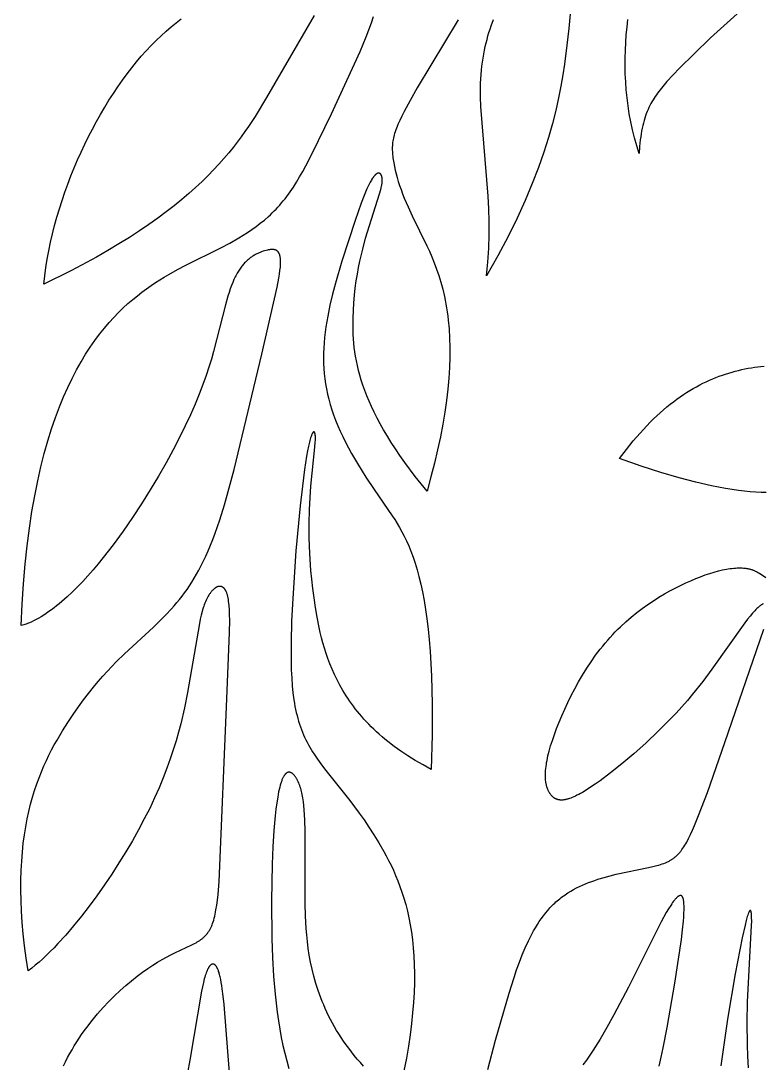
# Model space of a CAD drawing. Extents: x 187 to 350, y 154 to 228.
# Drawn here: x 270.73 to 292.26, y 182.49 to 212.73 of the extents above; entities that cross this region are included whole.
import ezdxf

# ---------------------------------------------------------------- set-up
doc = ezdxf.new("R2010")
doc.units = 0
doc.layers.get('0').update_dxf_attribs({"linetype": 'CONTINUOUS'})

msp = doc.modelspace()

# ---------------------------------------------------------------- linework, layer by layer
at = {"color": 7, "linetype": 'CONTINUOUS'}
for points in [[(291.888, 213.29), (290.735, 212.238), (290.253, 211.781), (289.833, 211.361), (289.644, 211.162), (289.469, 210.969), (289.387, 210.875), (289.308, 210.781), (289.233, 210.686), (289.197, 210.638), (289.162, 210.59), (289.128, 210.54), (289.095, 210.49), (289.063, 210.439), (289.031, 210.386), (289.002, 210.332), (288.973, 210.277), (288.945, 210.22), (288.918, 210.162), (288.893, 210.101), (288.869, 210.039), (288.845, 209.974), (288.824, 209.908), (288.803, 209.839), (288.784, 209.767), (288.765, 209.693), (288.749, 209.615), (288.733, 209.535), (288.719, 209.452), (288.706, 209.366), (288.695, 209.276), (288.685, 209.183), (288.676, 209.086), (288.663, 208.881), (288.591, 209.109), (288.526, 209.339), (288.468, 209.57), (288.418, 209.802), (288.375, 210.034), (288.339, 210.267), (288.31, 210.499), (288.287, 210.732), (288.271, 210.963), (288.26, 211.194), (288.255, 211.424), (288.256, 211.653), (288.262, 211.88), (288.273, 212.106), (288.289, 212.329), (288.31, 212.55), (288.335, 212.769)], [(271.967, 182.41), (272.024, 182.529), (272.084, 182.647), (272.146, 182.763), (272.211, 182.877), (272.277, 182.99), (272.346, 183.1), (272.416, 183.209), (272.488, 183.316), (272.562, 183.421), (272.637, 183.524), (272.792, 183.724), (272.95, 183.915), (273.112, 184.098), (273.277, 184.273), (273.442, 184.438), (273.608, 184.595), (273.773, 184.742), (273.936, 184.879), (274.097, 185.006), (274.253, 185.123), (274.405, 185.23), (274.55, 185.327), (274.69, 185.413), (274.824, 185.491), (274.952, 185.562), (275.074, 185.625), (275.19, 185.683), (275.686, 185.917), (275.768, 185.96), (275.807, 185.981), (275.845, 186.003), (275.882, 186.026), (275.917, 186.049), (275.95, 186.073), (275.966, 186.085), (275.983, 186.097), (275.998, 186.11), (276.013, 186.123), (276.028, 186.136), (276.043, 186.149), (276.057, 186.163), (276.071, 186.177), (276.085, 186.191), (276.098, 186.206), (276.111, 186.221), (276.124, 186.236), (276.136, 186.252), (276.149, 186.268), (276.16, 186.285), (276.172, 186.302), (276.183, 186.319), (276.194, 186.337), (276.205, 186.355), (276.215, 186.374), (276.225, 186.393), (276.235, 186.413), (276.245, 186.433), (276.254, 186.454), (276.263, 186.475), (276.272, 186.497), (276.289, 186.542), (276.305, 186.59), (276.321, 186.64), (276.335, 186.693), (276.349, 186.748), (276.362, 186.806), (276.374, 186.867), (276.386, 186.931), (276.408, 187.068), (276.427, 187.219), (276.445, 187.383), (276.476, 187.758), (276.703, 193.061), (276.781, 194.986), (276.784, 195.34), (276.782, 195.497), (276.776, 195.64), (276.767, 195.77), (276.761, 195.83), (276.754, 195.886), (276.747, 195.939), (276.738, 195.988), (276.733, 196.012), (276.728, 196.034), (276.723, 196.056), (276.717, 196.076), (276.711, 196.096), (276.705, 196.115), (276.698, 196.133), (276.692, 196.15), (276.685, 196.166), (276.677, 196.182), (276.674, 196.189), (276.67, 196.196), (276.666, 196.203), (276.662, 196.21), (276.658, 196.217), (276.654, 196.223), (276.65, 196.229), (276.646, 196.235), (276.642, 196.241), (276.638, 196.247), (276.634, 196.252), (276.629, 196.257), (276.625, 196.262), (276.62, 196.267), (276.616, 196.271), (276.611, 196.276), (276.607, 196.28), (276.602, 196.284), (276.598, 196.288), (276.593, 196.291), (276.588, 196.295), (276.584, 196.298), (276.579, 196.301), (276.574, 196.303), (276.569, 196.306), (276.564, 196.309), (276.559, 196.311), (276.554, 196.313), (276.549, 196.315), (276.544, 196.316), (276.539, 196.318), (276.534, 196.319), (276.529, 196.32), (276.524, 196.321), (276.518, 196.322), (276.513, 196.323), (276.508, 196.323), (276.503, 196.323), (276.497, 196.324), (276.492, 196.323), (276.487, 196.323), (276.481, 196.323), (276.476, 196.322), (276.47, 196.321), (276.465, 196.32), (276.459, 196.319), (276.454, 196.318), (276.448, 196.316), (276.443, 196.315), (276.437, 196.313), (276.432, 196.311), (276.426, 196.309), (276.421, 196.307), (276.415, 196.304), (276.409, 196.302), (276.404, 196.299), (276.398, 196.296), (276.393, 196.293), (276.387, 196.29), (276.381, 196.286), (276.376, 196.283), (276.37, 196.279), (276.364, 196.275), (276.359, 196.271), (276.347, 196.263), (276.336, 196.254), (276.325, 196.244), (276.313, 196.234), (276.302, 196.223), (276.291, 196.212), (276.28, 196.2), (276.268, 196.188), (276.257, 196.175), (276.246, 196.161), (276.235, 196.147), (276.224, 196.132), (276.213, 196.117), (276.203, 196.102), (276.192, 196.086), (276.181, 196.069), (276.161, 196.035), (276.14, 195.998), (276.12, 195.96), (276.101, 195.92), (276.083, 195.878), (276.065, 195.835), (276.048, 195.79), (276.031, 195.743), (276.015, 195.695), (276, 195.645), (275.985, 195.593), (275.957, 195.485), (275.93, 195.37), (275.905, 195.249), (275.564, 193.238), (275.475, 192.8), (275.364, 192.334), (275.299, 192.09), (275.227, 191.839), (275.147, 191.58), (275.059, 191.314), (274.961, 191.042), (274.853, 190.762), (274.734, 190.475), (274.604, 190.181), (274.463, 189.88), (274.308, 189.572), (274.141, 189.258), (273.961, 188.939), (273.771, 188.617), (273.572, 188.295), (273.365, 187.974), (273.151, 187.657), (272.931, 187.346), (272.708, 187.043), (272.482, 186.75), (272.255, 186.47), (272.028, 186.204), (271.802, 185.954), (271.69, 185.836), (271.579, 185.723), (271.469, 185.616), (271.36, 185.513), (271.253, 185.417), (271.146, 185.326), (271.042, 185.242), (270.94, 185.165), (270.883, 185.533), (270.836, 185.89), (270.798, 186.235), (270.768, 186.569), (270.746, 186.892), (270.732, 187.205), (270.726, 187.506), (270.727, 187.798), (270.735, 188.079), (270.75, 188.351), (270.771, 188.613), (270.798, 188.866), (270.83, 189.11), (270.868, 189.345), (270.911, 189.572), (270.958, 189.79), (271.01, 190.001), (271.066, 190.203), (271.125, 190.399), (271.188, 190.587), (271.254, 190.768), (271.323, 190.943), (271.394, 191.111), (271.467, 191.273), (271.542, 191.428), (271.619, 191.579), (271.697, 191.724), (271.775, 191.863), (271.933, 192.128), (272.09, 192.376), (272.245, 192.607), (272.396, 192.824), (272.544, 193.027), (272.689, 193.217), (272.831, 193.395), (272.969, 193.561), (273.105, 193.717), (273.237, 193.862), (273.366, 193.999), (273.492, 194.128), (273.734, 194.364), (274.576, 195.142), (274.758, 195.318), (274.93, 195.493), (275.094, 195.669), (275.173, 195.758), (275.25, 195.85), (275.326, 195.942), (275.401, 196.037), (275.474, 196.134), (275.546, 196.235), (275.616, 196.338), (275.686, 196.445), (275.755, 196.557), (275.824, 196.674), (275.891, 196.796), (275.959, 196.924), (276.026, 197.06), (276.092, 197.203), (276.159, 197.354), (276.226, 197.514), (276.292, 197.684), (276.359, 197.863), (276.495, 198.254), (276.632, 198.693), (276.773, 199.182), (276.916, 199.711), (277.72, 203.058), (278.162, 205.005), (278.211, 205.269), (278.229, 205.385), (278.243, 205.492), (278.253, 205.588), (278.257, 205.633), (278.259, 205.675), (278.26, 205.715), (278.26, 205.752), (278.259, 205.787), (278.258, 205.803), (278.257, 205.82), (278.255, 205.835), (278.254, 205.85), (278.252, 205.865), (278.249, 205.878), (278.247, 205.892), (278.244, 205.905), (278.241, 205.917), (278.238, 205.929), (278.235, 205.94), (278.231, 205.951), (278.227, 205.962), (278.223, 205.972), (278.221, 205.977), (278.219, 205.981), (278.217, 205.986), (278.214, 205.991), (278.212, 205.995), (278.21, 205.999), (278.207, 206.003), (278.205, 206.008), (278.202, 206.011), (278.2, 206.015), (278.197, 206.019), (278.194, 206.023), (278.192, 206.026), (278.189, 206.03), (278.186, 206.033), (278.183, 206.036), (278.18, 206.04), (278.177, 206.043), (278.174, 206.046), (278.171, 206.049), (278.168, 206.051), (278.165, 206.054), (278.162, 206.057), (278.159, 206.059), (278.155, 206.062), (278.152, 206.064), (278.149, 206.066), (278.145, 206.068), (278.142, 206.07), (278.138, 206.072), (278.135, 206.074), (278.131, 206.076), (278.128, 206.078), (278.124, 206.08), (278.12, 206.081), (278.117, 206.083), (278.113, 206.084), (278.109, 206.086), (278.105, 206.087), (278.101, 206.088), (278.098, 206.089), (278.094, 206.09), (278.09, 206.091), (278.086, 206.092), (278.081, 206.093), (278.077, 206.094), (278.069, 206.095), (278.061, 206.097), (278.052, 206.097), (278.044, 206.098), (278.035, 206.099), (278.026, 206.099), (278.017, 206.099), (278.008, 206.098), (277.998, 206.098), (277.989, 206.097), (277.98, 206.097), (277.96, 206.094), (277.941, 206.092), (277.921, 206.088), (277.901, 206.084), (277.88, 206.08), (277.838, 206.07), (277.796, 206.059), (277.752, 206.045), (277.73, 206.038), (277.708, 206.03), (277.686, 206.022), (277.664, 206.013), (277.641, 206.004), (277.619, 205.994), (277.596, 205.983), (277.573, 205.972), (277.551, 205.961), (277.528, 205.949), (277.505, 205.936), (277.483, 205.922), (277.46, 205.908), (277.437, 205.894), (277.415, 205.878), (277.392, 205.862), (277.37, 205.846), (277.348, 205.828), (277.326, 205.81), (277.304, 205.791), (277.282, 205.771), (277.26, 205.751), (277.239, 205.73), (277.217, 205.708), (277.196, 205.685), (277.176, 205.662), (277.155, 205.637), (277.135, 205.612), (277.115, 205.586), (277.095, 205.559), (277.075, 205.531), (277.056, 205.502), (277.037, 205.471), (277.018, 205.44), (276.999, 205.407), (276.98, 205.373), (276.962, 205.338), (276.943, 205.302), (276.907, 205.224), (276.871, 205.141), (276.835, 205.052), (276.799, 204.955), (276.764, 204.852), (276.729, 204.742), (276.658, 204.497), (276.318, 203.139), (276.254, 202.919), (276.181, 202.685), (276.098, 202.438), (276.004, 202.177), (275.898, 201.901), (275.779, 201.609), (275.645, 201.302), (275.495, 200.979), (275.328, 200.639), (275.143, 200.281), (274.94, 199.906), (274.718, 199.518), (274.481, 199.12), (274.229, 198.719), (273.965, 198.317), (273.691, 197.92), (273.407, 197.531), (273.116, 197.157), (272.969, 196.976), (272.82, 196.8), (272.671, 196.629), (272.52, 196.465), (272.369, 196.308), (272.218, 196.158), (272.067, 196.016), (271.916, 195.882), (271.84, 195.818), (271.765, 195.757), (271.69, 195.698), (271.615, 195.642), (271.54, 195.588), (271.465, 195.536), (271.391, 195.488), (271.317, 195.442), (271.243, 195.399), (271.17, 195.359), (271.097, 195.321), (271.024, 195.287), (270.952, 195.256), (270.916, 195.242), (270.88, 195.228), (270.844, 195.215), (270.809, 195.203), (270.773, 195.192), (270.738, 195.182), (270.767, 195.805), (270.807, 196.399), (270.855, 196.963), (270.911, 197.498), (270.976, 198.007), (271.048, 198.49), (271.128, 198.947), (271.214, 199.38), (271.306, 199.79), (271.405, 200.178), (271.508, 200.545), (271.617, 200.891), (271.729, 201.219), (271.846, 201.528), (271.966, 201.821), (272.09, 202.097), (272.216, 202.358), (272.344, 202.605), (272.474, 202.838), (272.606, 203.058), (272.74, 203.265), (272.875, 203.46), (273.011, 203.643), (273.148, 203.815), (273.285, 203.976), (273.422, 204.128), (273.56, 204.27), (273.697, 204.404), (273.834, 204.529), (273.97, 204.646), (274.105, 204.757), (274.239, 204.86), (274.371, 204.958), (274.502, 205.05), (274.631, 205.138), (274.76, 205.22), (274.887, 205.299), (275.014, 205.373), (275.266, 205.514), (275.516, 205.645), (276.53, 206.149), (276.789, 206.286), (277.047, 206.434), (277.175, 206.511), (277.301, 206.593), (277.426, 206.677), (277.55, 206.765), (277.671, 206.858), (277.79, 206.954), (277.906, 207.055), (277.964, 207.107), (278.02, 207.161), (278.075, 207.216), (278.13, 207.272), (278.184, 207.329), (278.237, 207.388), (278.289, 207.448), (278.34, 207.51), (278.39, 207.573), (278.44, 207.637), (278.536, 207.77), (278.631, 207.909), (278.723, 208.053), (278.813, 208.203), (278.903, 208.36), (278.992, 208.522), (279.17, 208.864), (279.733, 210.039), (280.564, 211.841), (280.744, 212.271), (280.824, 212.475), (280.895, 212.671), (280.958, 212.856)], [(279.23, 212.885), (277.854, 210.51), (277.52, 209.961), (277.33, 209.671), (277.228, 209.522), (277.12, 209.37), (277.005, 209.216), (276.884, 209.059), (276.755, 208.9), (276.618, 208.738), (276.473, 208.575), (276.319, 208.409), (276.155, 208.241), (275.981, 208.07), (275.797, 207.898), (275.602, 207.724), (275.394, 207.547), (275.175, 207.369), (274.943, 207.189), (274.697, 207.006), (274.438, 206.822), (274.164, 206.637), (273.876, 206.449), (273.572, 206.26), (273.252, 206.07), (272.916, 205.878), (272.191, 205.489), (271.394, 205.094), (271.421, 205.335), (271.455, 205.578), (271.494, 205.821), (271.539, 206.064), (271.59, 206.307), (271.646, 206.551), (271.707, 206.794), (271.774, 207.037), (271.845, 207.278), (271.922, 207.519), (272.003, 207.758), (272.089, 207.996), (272.179, 208.231), (272.273, 208.465), (272.371, 208.696), (272.473, 208.925), (272.579, 209.151), (272.688, 209.373), (272.801, 209.593), (272.917, 209.808), (273.036, 210.02), (273.158, 210.228), (273.283, 210.431), (273.41, 210.629), (273.54, 210.823), (273.672, 211.011), (273.807, 211.194), (273.943, 211.372), (274.081, 211.543), (274.221, 211.708), (274.362, 211.867), (274.504, 212.019), (274.648, 212.164), (274.793, 212.303), (274.938, 212.435), (275.085, 212.56), (275.232, 212.68), (275.379, 212.793)], [(283.413, 212.765), (282.226, 210.788), (282.015, 210.418), (281.846, 210.106), (281.776, 209.969), (281.715, 209.843), (281.663, 209.727), (281.64, 209.672), (281.619, 209.619), (281.601, 209.567), (281.583, 209.517), (281.568, 209.469), (281.554, 209.422), (281.543, 209.376), (281.532, 209.33), (281.524, 209.286), (281.516, 209.242), (281.511, 209.199), (281.506, 209.156), (281.503, 209.113), (281.501, 209.07), (281.501, 209.027), (281.501, 208.983), (281.503, 208.939), (281.505, 208.895), (281.509, 208.849), (281.513, 208.803), (281.519, 208.756), (281.525, 208.708), (281.541, 208.609), (281.56, 208.508), (281.584, 208.403), (281.611, 208.295), (281.641, 208.185), (281.675, 208.071), (281.713, 207.955), (281.755, 207.836), (281.8, 207.715), (281.849, 207.591), (281.957, 207.336), (282.079, 207.071), (282.503, 206.207), (282.576, 206.047), (282.648, 205.882), (282.717, 205.71), (282.784, 205.531), (282.848, 205.345), (282.908, 205.151), (282.964, 204.948), (283.014, 204.737), (283.036, 204.627), (283.058, 204.516), (283.077, 204.401), (283.095, 204.285), (283.112, 204.165), (283.126, 204.043), (283.149, 203.791), (283.164, 203.528), (283.171, 203.254), (283.169, 202.969), (283.159, 202.673), (283.14, 202.366), (283.111, 202.048), (283.072, 201.718), (283.024, 201.377), (282.966, 201.025), (282.896, 200.661), (282.816, 200.285), (282.725, 199.897), (282.623, 199.498), (282.508, 199.087), (282.166, 199.514), (281.862, 199.921), (281.723, 200.118), (281.593, 200.31), (281.471, 200.498), (281.357, 200.682), (281.25, 200.861), (281.152, 201.036), (281.06, 201.208), (280.976, 201.375), (280.898, 201.539), (280.827, 201.699), (280.762, 201.856), (280.703, 202.009), (280.65, 202.159), (280.602, 202.306), (280.56, 202.45), (280.522, 202.591), (280.489, 202.729), (280.461, 202.865), (280.436, 202.998), (280.416, 203.129), (280.399, 203.257), (280.386, 203.384), (280.375, 203.508), (280.368, 203.63), (280.364, 203.751), (280.361, 203.87), (280.363, 204.103), (280.371, 204.33), (280.385, 204.552), (280.404, 204.769), (280.428, 204.979), (280.456, 205.184), (280.488, 205.382), (280.524, 205.573), (280.561, 205.758), (280.643, 206.108), (280.728, 206.429), (281.13, 207.713), (281.166, 207.837), (281.18, 207.892), (281.191, 207.943), (281.196, 207.967), (281.2, 207.99), (281.203, 208.013), (281.206, 208.034), (281.208, 208.055), (281.209, 208.076), (281.21, 208.095), (281.21, 208.115), (281.21, 208.124), (281.21, 208.133), (281.209, 208.142), (281.209, 208.151), (281.208, 208.16), (281.207, 208.169), (281.206, 208.177), (281.204, 208.185), (281.203, 208.193), (281.201, 208.201), (281.199, 208.209), (281.197, 208.216), (281.195, 208.224), (281.193, 208.231), (281.19, 208.237), (281.188, 208.244), (281.185, 208.25), (281.184, 208.253), (281.182, 208.256), (281.181, 208.259), (281.179, 208.262), (281.178, 208.265), (281.176, 208.268), (281.174, 208.27), (281.173, 208.273), (281.171, 208.275), (281.169, 208.278), (281.168, 208.28), (281.166, 208.283), (281.164, 208.285), (281.162, 208.287), (281.16, 208.289), (281.158, 208.291), (281.156, 208.293), (281.154, 208.295), (281.152, 208.297), (281.15, 208.298), (281.148, 208.3), (281.146, 208.302), (281.144, 208.303), (281.141, 208.304), (281.139, 208.306), (281.138, 208.306), (281.137, 208.307), (281.136, 208.307), (281.134, 208.308), (281.133, 208.309), (281.132, 208.309), (281.131, 208.309), (281.13, 208.31), (281.129, 208.31), (281.127, 208.311), (281.126, 208.311), (281.125, 208.312), (281.124, 208.312), (281.122, 208.312), (281.121, 208.313), (281.12, 208.313), (281.119, 208.313), (281.117, 208.313), (281.116, 208.314), (281.115, 208.314), (281.113, 208.314), (281.112, 208.314), (281.111, 208.314), (281.109, 208.314), (281.108, 208.314), (281.107, 208.314), (281.105, 208.314), (281.104, 208.314), (281.103, 208.314), (281.101, 208.314), (281.099, 208.314), (281.096, 208.314), (281.093, 208.313), (281.09, 208.313), (281.087, 208.312), (281.084, 208.312), (281.081, 208.311), (281.078, 208.31), (281.075, 208.309), (281.072, 208.308), (281.069, 208.307), (281.066, 208.305), (281.063, 208.304), (281.06, 208.302), (281.056, 208.301), (281.053, 208.299), (281.05, 208.297), (281.047, 208.295), (281.043, 208.293), (281.04, 208.291), (281.037, 208.288), (281.033, 208.286), (281.03, 208.283), (281.026, 208.281), (281.02, 208.275), (281.012, 208.269), (281.005, 208.262), (280.998, 208.255), (280.99, 208.247), (280.983, 208.239), (280.975, 208.23), (280.968, 208.221), (280.96, 208.211), (280.952, 208.201), (280.944, 208.19), (280.928, 208.166), (280.911, 208.14), (280.894, 208.112), (280.876, 208.082), (280.858, 208.049), (280.84, 208.014), (280.803, 207.938), (280.765, 207.854), (280.684, 207.663), (280.599, 207.445), (280.419, 206.942), (280.035, 205.758), (279.851, 205.123), (279.768, 204.802), (279.692, 204.481), (279.628, 204.163), (279.599, 204.005), (279.575, 203.849), (279.553, 203.695), (279.536, 203.541), (279.522, 203.39), (279.512, 203.239), (279.506, 203.089), (279.505, 202.94), (279.507, 202.792), (279.514, 202.644), (279.526, 202.496), (279.542, 202.348), (279.564, 202.2), (279.59, 202.051), (279.621, 201.902), (279.657, 201.752), (279.699, 201.601), (279.747, 201.449), (279.799, 201.296), (279.858, 201.141), (279.922, 200.985), (279.991, 200.827), (280.066, 200.667), (280.146, 200.506), (280.231, 200.342), (280.322, 200.176), (280.519, 199.837), (280.735, 199.489), (280.972, 199.129), (281.5, 198.365), (281.57, 198.259), (281.639, 198.148), (281.708, 198.031), (281.776, 197.909), (281.844, 197.779), (281.91, 197.641), (281.976, 197.495), (282.04, 197.339), (282.102, 197.173), (282.162, 196.995), (282.22, 196.806), (282.275, 196.604), (282.328, 196.389), (282.378, 196.16), (282.425, 195.915), (282.468, 195.655), (282.507, 195.378), (282.543, 195.084), (282.575, 194.771), (282.602, 194.44), (282.642, 193.717), (282.661, 192.909), (282.658, 192.009), (282.63, 191.012), (282.393, 191.14), (282.167, 191.271), (281.952, 191.404), (281.749, 191.54), (281.557, 191.678), (281.375, 191.818), (281.288, 191.889), (281.204, 191.96), (281.122, 192.032), (281.042, 192.104), (280.965, 192.177), (280.89, 192.249), (280.817, 192.323), (280.747, 192.397), (280.679, 192.471), (280.613, 192.545), (280.549, 192.62), (280.488, 192.695), (280.428, 192.77), (280.371, 192.845), (280.315, 192.921), (280.261, 192.997), (280.21, 193.073), (280.16, 193.149), (280.112, 193.226), (280.065, 193.302), (279.978, 193.456), (279.897, 193.609), (279.822, 193.763), (279.754, 193.917), (279.69, 194.071), (279.633, 194.225), (279.58, 194.378), (279.531, 194.53), (279.487, 194.682), (279.447, 194.833), (279.411, 194.983), (279.378, 195.132), (279.32, 195.425), (279.272, 195.712), (279.23, 195.991), (279.195, 196.263), (279.166, 196.527), (279.142, 196.783), (279.109, 197.272), (279.093, 197.729), (279.091, 198.153), (279.1, 198.544), (279.118, 198.902), (279.14, 199.226), (279.253, 200.364), (279.265, 200.504), (279.269, 200.564), (279.27, 200.618), (279.27, 200.643), (279.27, 200.666), (279.269, 200.688), (279.268, 200.698), (279.267, 200.708), (279.266, 200.717), (279.265, 200.727), (279.263, 200.735), (279.262, 200.744), (279.26, 200.752), (279.258, 200.759), (279.257, 200.763), (279.257, 200.766), (279.255, 200.77), (279.254, 200.773), (279.253, 200.776), (279.252, 200.779), (279.251, 200.781), (279.25, 200.784), (279.249, 200.787), (279.248, 200.788), (279.247, 200.789), (279.247, 200.79), (279.246, 200.791), (279.245, 200.792), (279.245, 200.793), (279.244, 200.794), (279.243, 200.795), (279.243, 200.796), (279.242, 200.797), (279.241, 200.798), (279.24, 200.799), (279.24, 200.799), (279.239, 200.8), (279.238, 200.801), (279.237, 200.801), (279.237, 200.802), (279.236, 200.802), (279.235, 200.803), (279.234, 200.803), (279.233, 200.804), (279.233, 200.804), (279.232, 200.805), (279.231, 200.805), (279.23, 200.805), (279.229, 200.805), (279.228, 200.805), (279.228, 200.806), (279.227, 200.806), (279.226, 200.806), (279.225, 200.806), (279.224, 200.806), (279.223, 200.805), (279.222, 200.805), (279.221, 200.805), (279.22, 200.805), (279.22, 200.805), (279.219, 200.804), (279.218, 200.804), (279.217, 200.803), (279.216, 200.803), (279.215, 200.802), (279.214, 200.802), (279.213, 200.801), (279.212, 200.8), (279.211, 200.8), (279.21, 200.799), (279.209, 200.798), (279.208, 200.797), (279.207, 200.796), (279.206, 200.795), (279.205, 200.794), (279.204, 200.793), (279.203, 200.792), (279.201, 200.791), (279.2, 200.79), (279.198, 200.787), (279.196, 200.784), (279.194, 200.781), (279.192, 200.778), (279.189, 200.774), (279.187, 200.77), (279.185, 200.766), (279.182, 200.762), (279.18, 200.758), (279.175, 200.748), (279.17, 200.737), (279.165, 200.726), (279.16, 200.713), (279.154, 200.699), (279.144, 200.669), (279.132, 200.634), (279.121, 200.595), (279.109, 200.551), (279.096, 200.502), (279.07, 200.39), (279.043, 200.256), (279.015, 200.099), (278.955, 199.713), (278.892, 199.227), (278.828, 198.656), (278.706, 197.352), (278.612, 195.974), (278.58, 195.313), (278.564, 194.7), (278.564, 194.15), (278.571, 193.899), (278.582, 193.663), (278.598, 193.44), (278.62, 193.229), (278.646, 193.029), (278.662, 192.934), (278.678, 192.84), (278.696, 192.75), (278.716, 192.661), (278.737, 192.575), (278.759, 192.49), (278.783, 192.407), (278.808, 192.327), (278.835, 192.247), (278.863, 192.17), (278.893, 192.093), (278.924, 192.018), (278.957, 191.944), (278.992, 191.871), (279.028, 191.799), (279.066, 191.728), (279.106, 191.657), (279.147, 191.587), (279.19, 191.518), (279.235, 191.448), (279.329, 191.31), (279.429, 191.171), (279.535, 191.03), (280.268, 190.104), (280.54, 189.74), (280.68, 189.543), (280.821, 189.335), (280.964, 189.114), (281.108, 188.88), (281.252, 188.632), (281.324, 188.502), (281.395, 188.367), (281.464, 188.227), (281.532, 188.083), (281.598, 187.933), (281.662, 187.777), (281.724, 187.615), (281.782, 187.447), (281.838, 187.272), (281.89, 187.09), (281.938, 186.901), (281.981, 186.704), (282.021, 186.499), (282.055, 186.286), (282.084, 186.065), (282.108, 185.835), (282.126, 185.595), (282.138, 185.346), (282.143, 185.087), (282.141, 184.818), (282.132, 184.539), (282.115, 184.249), (282.091, 183.948), (282.058, 183.635), (282.017, 183.311), (281.967, 182.975), (281.908, 182.627), (281.839, 182.266)], [(286.657, 212.938), (286.618, 212.515), (286.564, 212.028), (286.492, 211.472), (286.446, 211.167), (286.39, 210.842), (286.322, 210.499), (286.24, 210.135), (286.143, 209.752), (286.027, 209.348), (285.893, 208.923), (285.737, 208.477), (285.557, 208.009), (285.352, 207.519), (285.119, 207.006), (284.857, 206.471), (284.563, 205.912), (284.236, 205.329), (284.256, 205.533), (284.273, 205.735), (284.297, 206.133), (284.308, 206.524), (284.308, 206.906), (284.299, 207.28), (284.282, 207.646), (284.072, 210.243), (284.062, 210.523), (284.06, 210.66), (284.061, 210.793), (284.064, 210.924), (284.07, 211.052), (284.078, 211.178), (284.089, 211.301), (284.101, 211.421), (284.117, 211.539), (284.134, 211.654), (284.153, 211.767), (284.174, 211.878), (284.197, 211.986), (284.221, 212.092), (284.248, 212.196), (284.275, 212.298), (284.304, 212.397), (284.335, 212.495), (284.366, 212.59), (284.432, 212.774)], [(292.347, 199.044), (292.2, 199.047), (292.046, 199.054), (291.886, 199.066), (291.718, 199.082), (291.542, 199.103), (291.359, 199.129), (291.167, 199.16), (290.967, 199.197), (290.757, 199.239), (290.31, 199.342), (289.822, 199.471), (289.291, 199.628), (288.715, 199.814), (288.09, 200.032), (288.291, 200.296), (288.49, 200.542), (288.687, 200.771), (288.884, 200.983), (288.982, 201.083), (289.079, 201.18), (289.176, 201.272), (289.273, 201.361), (289.37, 201.446), (289.466, 201.528), (289.562, 201.606), (289.658, 201.681), (289.754, 201.752), (289.849, 201.82), (289.944, 201.886), (290.039, 201.948), (290.134, 202.007), (290.229, 202.063), (290.323, 202.116), (290.418, 202.167), (290.512, 202.215), (290.606, 202.26), (290.7, 202.303), (290.794, 202.344), (290.888, 202.382), (290.982, 202.418), (291.076, 202.452), (291.17, 202.483), (291.263, 202.513), (291.357, 202.541), (291.45, 202.567), (291.544, 202.591), (291.637, 202.613), (291.73, 202.633), (291.823, 202.651), (291.916, 202.667), (292.008, 202.682), (292.1, 202.694), (292.192, 202.705), (292.283, 202.714)], [(292.261, 195.815), (292.257, 195.813), (292.252, 195.811), (292.247, 195.808), (292.237, 195.803), (292.226, 195.797), (292.215, 195.79), (292.204, 195.783), (292.193, 195.775), (292.181, 195.767), (292.169, 195.758), (292.157, 195.748), (292.132, 195.727), (292.105, 195.703), (292.077, 195.676), (292.048, 195.647), (292.017, 195.616), (291.985, 195.581), (291.952, 195.544), (291.882, 195.462), (291.807, 195.367), (291.727, 195.262), (290.774, 193.919), (290.504, 193.561), (290.212, 193.195), (290.059, 193.012), (289.899, 192.829), (289.735, 192.647), (289.565, 192.467), (289.217, 192.116), (288.862, 191.78), (288.508, 191.464), (288.163, 191.172), (287.833, 190.91), (287.527, 190.681), (287.385, 190.581), (287.252, 190.491), (287.128, 190.412), (287.014, 190.343), (286.96, 190.312), (286.908, 190.284), (286.858, 190.259), (286.811, 190.235), (286.765, 190.214), (286.721, 190.195), (286.679, 190.179), (286.639, 190.164), (286.619, 190.158), (286.6, 190.152), (286.581, 190.147), (286.563, 190.142), (286.545, 190.138), (286.528, 190.134), (286.511, 190.13), (286.494, 190.128), (286.478, 190.125), (286.462, 190.123), (286.446, 190.122), (286.431, 190.121), (286.416, 190.12), (286.401, 190.12), (286.387, 190.121), (286.373, 190.121), (286.36, 190.123), (286.346, 190.124), (286.333, 190.127), (286.327, 190.128), (286.321, 190.129), (286.314, 190.131), (286.308, 190.132), (286.302, 190.134), (286.296, 190.135), (286.29, 190.137), (286.284, 190.139), (286.278, 190.141), (286.272, 190.143), (286.267, 190.145), (286.261, 190.148), (286.255, 190.15), (286.25, 190.153), (286.244, 190.155), (286.239, 190.158), (286.234, 190.161), (286.228, 190.164), (286.218, 190.17), (286.208, 190.176), (286.198, 190.182), (286.188, 190.19), (286.178, 190.197), (286.169, 190.205), (286.159, 190.213), (286.15, 190.221), (286.141, 190.23), (286.133, 190.238), (286.124, 190.248), (286.116, 190.257), (286.107, 190.267), (286.099, 190.277), (286.091, 190.288), (286.083, 190.298), (286.075, 190.309), (286.068, 190.321), (286.06, 190.332), (286.053, 190.344), (286.046, 190.357), (286.039, 190.369), (286.033, 190.382), (286.026, 190.396), (286.02, 190.409), (286.014, 190.423), (286.008, 190.438), (286.002, 190.453), (285.997, 190.468), (285.991, 190.483), (285.987, 190.499), (285.982, 190.515), (285.977, 190.532), (285.973, 190.549), (285.969, 190.566), (285.965, 190.584), (285.962, 190.603), (285.959, 190.621), (285.956, 190.64), (285.953, 190.66), (285.949, 190.7), (285.946, 190.743), (285.944, 190.787), (285.943, 190.832), (285.944, 190.88), (285.946, 190.93), (285.949, 190.981), (285.954, 191.035), (285.961, 191.091), (285.969, 191.149), (285.978, 191.209), (285.99, 191.271), (286.003, 191.335), (286.017, 191.402), (286.052, 191.542), (286.094, 191.693), (286.144, 191.852), (286.201, 192.021), (286.265, 192.197), (286.337, 192.38), (286.416, 192.568), (286.501, 192.761), (286.593, 192.956), (286.691, 193.154), (286.795, 193.353), (286.905, 193.552), (287.021, 193.749), (287.142, 193.944), (287.268, 194.135), (287.399, 194.322), (287.535, 194.503), (287.605, 194.591), (287.676, 194.677), (287.748, 194.761), (287.821, 194.843), (287.894, 194.923), (287.969, 195.002), (288.045, 195.078), (288.121, 195.152), (288.276, 195.296), (288.433, 195.431), (288.591, 195.56), (288.751, 195.682), (288.912, 195.796), (289.073, 195.904), (289.233, 196.006), (289.393, 196.101), (289.551, 196.19), (289.707, 196.273), (289.861, 196.35), (290.013, 196.421), (290.16, 196.487), (290.304, 196.548), (290.444, 196.603), (290.579, 196.653), (290.711, 196.697), (290.838, 196.736), (290.961, 196.77), (291.079, 196.798), (291.136, 196.81), (291.192, 196.821), (291.248, 196.83), (291.301, 196.838), (291.354, 196.845), (291.406, 196.85), (291.456, 196.854), (291.505, 196.857), (291.553, 196.858), (291.6, 196.858), (291.645, 196.857), (291.689, 196.854), (291.732, 196.85), (291.753, 196.847), (291.774, 196.844), (291.794, 196.841), (291.814, 196.837), (291.834, 196.833), (291.853, 196.829), (291.872, 196.824), (291.891, 196.819), (291.909, 196.814), (291.927, 196.808), (291.945, 196.802), (291.962, 196.796), (291.979, 196.789), (291.996, 196.782), (292.012, 196.775), (292.028, 196.768), (292.06, 196.752), (292.09, 196.736), (292.12, 196.719), (292.149, 196.702), (292.333, 196.584)], [(284.27, 182.298), (284.492, 183.149), (284.888, 184.52), (285.032, 184.973), (285.108, 185.195), (285.187, 185.413), (285.271, 185.626), (285.359, 185.834), (285.451, 186.035), (285.5, 186.133), (285.55, 186.229), (285.601, 186.324), (285.654, 186.415), (285.708, 186.505), (285.765, 186.593), (285.823, 186.678), (285.883, 186.76), (285.944, 186.84), (286.008, 186.917), (286.074, 186.992), (286.108, 187.028), (286.142, 187.063), (286.177, 187.098), (286.212, 187.131), (286.248, 187.164), (286.284, 187.197), (286.321, 187.228), (286.359, 187.259), (286.397, 187.289), (286.435, 187.318), (286.474, 187.346), (286.514, 187.374), (286.594, 187.427), (286.676, 187.477), (286.76, 187.525), (286.845, 187.57), (286.931, 187.612), (287.018, 187.652), (287.106, 187.69), (287.195, 187.726), (287.284, 187.76), (287.374, 187.791), (287.464, 187.821), (287.643, 187.876), (287.822, 187.924), (287.998, 187.967), (288.937, 188.159), (289.062, 188.188), (289.177, 188.218), (289.23, 188.234), (289.282, 188.25), (289.331, 188.266), (289.378, 188.284), (289.423, 188.302), (289.466, 188.321), (289.487, 188.331), (289.508, 188.341), (289.528, 188.352), (289.548, 188.363), (289.567, 188.373), (289.586, 188.385), (289.604, 188.396), (289.622, 188.408), (289.64, 188.42), (289.658, 188.433), (289.675, 188.445), (289.692, 188.459), (289.709, 188.472), (289.725, 188.486), (289.741, 188.5), (289.757, 188.515), (289.772, 188.53), (289.788, 188.545), (289.803, 188.561), (289.818, 188.577), (289.833, 188.594), (289.847, 188.611), (289.862, 188.629), (289.876, 188.647), (289.904, 188.684), (289.932, 188.724), (289.959, 188.765), (289.986, 188.809), (290.013, 188.855), (290.04, 188.903), (290.094, 189.007), (290.149, 189.121), (290.206, 189.246), (290.265, 189.38), (290.387, 189.675), (290.641, 190.344), (291.15, 191.796), (292.274, 195.083)], [(280.668, 182.4), (280.575, 182.502), (280.485, 182.605), (280.399, 182.708), (280.316, 182.812), (280.236, 182.916), (280.16, 183.02), (280.086, 183.124), (280.016, 183.229), (279.948, 183.333), (279.884, 183.438), (279.822, 183.543), (279.764, 183.649), (279.708, 183.754), (279.654, 183.859), (279.604, 183.964), (279.555, 184.069), (279.51, 184.174), (279.466, 184.279), (279.426, 184.384), (279.387, 184.489), (279.35, 184.593), (279.284, 184.801), (279.226, 185.008), (279.175, 185.213), (279.131, 185.416), (279.094, 185.617), (279.063, 185.816), (279.038, 186.012), (279.017, 186.205), (279.001, 186.395), (278.989, 186.581), (278.98, 186.763), (278.972, 187.116), (278.975, 189.206), (278.965, 189.546), (278.958, 189.696), (278.948, 189.833), (278.937, 189.959), (278.923, 190.074), (278.907, 190.181), (278.898, 190.231), (278.889, 190.279), (278.878, 190.326), (278.867, 190.371), (278.856, 190.415), (278.843, 190.458), (278.83, 190.499), (278.816, 190.54), (278.802, 190.579), (278.786, 190.616), (278.771, 190.652), (278.754, 190.687), (278.746, 190.703), (278.738, 190.719), (278.729, 190.735), (278.72, 190.75), (278.711, 190.765), (278.703, 190.779), (278.693, 190.792), (278.684, 190.805), (278.675, 190.818), (278.666, 190.829), (278.656, 190.841), (278.647, 190.851), (278.642, 190.856), (278.638, 190.861), (278.633, 190.866), (278.628, 190.871), (278.623, 190.875), (278.618, 190.879), (278.614, 190.883), (278.609, 190.887), (278.604, 190.891), (278.599, 190.895), (278.594, 190.898), (278.589, 190.901), (278.584, 190.904), (278.579, 190.907), (278.575, 190.91), (278.57, 190.913), (278.565, 190.915), (278.56, 190.917), (278.555, 190.919), (278.55, 190.921), (278.547, 190.922), (278.545, 190.922), (278.542, 190.923), (278.54, 190.924), (278.537, 190.924), (278.535, 190.925), (278.532, 190.925), (278.53, 190.926), (278.527, 190.926), (278.525, 190.927), (278.523, 190.927), (278.52, 190.927), (278.518, 190.927), (278.515, 190.928), (278.513, 190.928), (278.51, 190.928), (278.508, 190.928), (278.505, 190.928), (278.503, 190.928), (278.5, 190.928), (278.498, 190.927), (278.495, 190.927), (278.493, 190.927), (278.49, 190.926), (278.488, 190.926), (278.485, 190.926), (278.483, 190.925), (278.48, 190.924), (278.478, 190.924), (278.475, 190.923), (278.473, 190.922), (278.47, 190.922), (278.468, 190.921), (278.465, 190.92), (278.463, 190.919), (278.461, 190.918), (278.458, 190.917), (278.456, 190.916), (278.453, 190.914), (278.451, 190.913), (278.448, 190.912), (278.446, 190.91), (278.443, 190.909), (278.441, 190.908), (278.436, 190.904), (278.431, 190.901), (278.426, 190.897), (278.421, 190.894), (278.416, 190.89), (278.412, 190.885), (278.407, 190.881), (278.402, 190.876), (278.397, 190.871), (278.392, 190.865), (278.388, 190.86), (278.383, 190.854), (278.378, 190.848), (278.373, 190.842), (278.369, 190.835), (278.364, 190.828), (278.359, 190.821), (278.355, 190.814), (278.345, 190.798), (278.336, 190.781), (278.327, 190.764), (278.318, 190.745), (278.309, 190.725), (278.3, 190.704), (278.292, 190.682), (278.283, 190.658), (278.275, 190.633), (278.266, 190.608), (278.25, 190.552), (278.234, 190.492), (278.219, 190.428), (278.204, 190.359), (278.176, 190.208), (278.151, 190.042), (278.127, 189.86), (278.105, 189.665), (278.067, 189.237), (278.037, 188.768), (278.015, 188.265), (277.994, 187.199), (278.005, 186.102), (278.025, 185.555), (278.057, 185.015), (278.101, 184.485), (278.16, 183.969), (278.196, 183.718), (278.235, 183.472), (278.279, 183.232), (278.327, 182.998), (278.38, 182.771), (278.438, 182.549), (278.499, 182.334)], [(289.242, 182.402), (289.302, 182.655), (289.362, 182.927), (289.478, 183.518), (289.698, 184.81), (289.886, 186.077), (289.92, 186.357), (289.945, 186.61), (289.954, 186.726), (289.96, 186.834), (289.964, 186.933), (289.965, 187.023), (289.964, 187.064), (289.962, 187.102), (289.959, 187.138), (289.956, 187.171), (289.954, 187.187), (289.952, 187.202), (289.949, 187.216), (289.947, 187.23), (289.944, 187.243), (289.94, 187.255), (289.939, 187.261), (289.937, 187.266), (289.935, 187.272), (289.934, 187.277), (289.932, 187.282), (289.93, 187.287), (289.928, 187.292), (289.926, 187.296), (289.924, 187.301), (289.921, 187.305), (289.919, 187.309), (289.917, 187.313), (289.914, 187.316), (289.913, 187.318), (289.912, 187.32), (289.911, 187.322), (289.909, 187.323), (289.908, 187.325), (289.907, 187.326), (289.906, 187.328), (289.904, 187.329), (289.903, 187.331), (289.902, 187.332), (289.9, 187.333), (289.899, 187.334), (289.898, 187.336), (289.896, 187.337), (289.895, 187.338), (289.893, 187.339), (289.892, 187.34), (289.89, 187.341), (289.889, 187.342), (289.887, 187.343), (289.886, 187.344), (289.884, 187.344), (289.883, 187.345), (289.881, 187.346), (289.88, 187.346), (289.878, 187.347), (289.876, 187.347), (289.875, 187.348), (289.873, 187.348), (289.872, 187.349), (289.87, 187.349), (289.868, 187.349), (289.867, 187.35), (289.865, 187.35), (289.863, 187.35), (289.861, 187.35), (289.86, 187.35), (289.858, 187.35), (289.856, 187.35), (289.854, 187.35), (289.852, 187.35), (289.85, 187.35), (289.849, 187.349), (289.847, 187.349), (289.845, 187.349), (289.843, 187.348), (289.841, 187.348), (289.839, 187.347), (289.837, 187.347), (289.835, 187.346), (289.833, 187.345), (289.831, 187.345), (289.829, 187.344), (289.827, 187.343), (289.825, 187.342), (289.823, 187.341), (289.819, 187.339), (289.814, 187.337), (289.81, 187.335), (289.805, 187.332), (289.801, 187.329), (289.796, 187.326), (289.792, 187.323), (289.787, 187.32), (289.782, 187.316), (289.777, 187.312), (289.772, 187.308), (289.762, 187.3), (289.752, 187.29), (289.741, 187.28), (289.731, 187.268), (289.719, 187.256), (289.708, 187.243), (289.696, 187.229), (289.684, 187.215), (289.659, 187.182), (289.633, 187.147), (289.605, 187.107), (289.576, 187.064), (289.515, 186.967), (289.448, 186.854), (289.299, 186.584), (288.348, 184.693), (287.931, 183.891), (287.728, 183.524), (287.527, 183.182), (287.328, 182.866), (287.23, 182.717), (287.131, 182.574), (287.032, 182.438)], [(291.831, 182.348), (291.814, 182.688), (291.803, 183.022), (291.797, 183.665), (291.808, 184.27), (291.923, 186.483), (291.925, 186.61), (291.923, 186.715), (291.922, 186.76), (291.919, 186.8), (291.918, 186.818), (291.916, 186.834), (291.914, 186.849), (291.912, 186.863), (291.911, 186.869), (291.91, 186.875), (291.908, 186.88), (291.907, 186.886), (291.906, 186.89), (291.904, 186.895), (291.904, 186.897), (291.903, 186.899), (291.902, 186.901), (291.901, 186.903), (291.901, 186.905), (291.9, 186.906), (291.899, 186.908), (291.898, 186.909), (291.897, 186.911), (291.897, 186.912), (291.896, 186.913), (291.895, 186.914), (291.894, 186.915), (291.893, 186.916), (291.892, 186.917), (291.891, 186.917), (291.89, 186.918), (291.889, 186.919), (291.889, 186.919), (291.888, 186.919), (291.887, 186.92), (291.886, 186.92), (291.885, 186.92), (291.884, 186.92), (291.883, 186.92), (291.882, 186.92), (291.88, 186.919), (291.879, 186.919), (291.878, 186.918), (291.877, 186.918), (291.876, 186.917), (291.875, 186.916), (291.874, 186.915), (291.873, 186.914), (291.872, 186.913), (291.87, 186.912), (291.869, 186.911), (291.868, 186.909), (291.867, 186.908), (291.866, 186.906), (291.864, 186.905), (291.863, 186.903), (291.862, 186.901), (291.861, 186.899), (291.858, 186.895), (291.855, 186.89), (291.853, 186.885), (291.85, 186.88), (291.847, 186.874), (291.844, 186.868), (291.838, 186.854), (291.832, 186.839), (291.826, 186.822), (291.812, 186.783), (291.798, 186.738), (291.767, 186.627), (291.732, 186.488), (291.65, 186.124), (291.448, 185.075), (291.226, 183.764), (291.027, 182.406)], [(276.972, 179.731), (276.623, 184.186), (276.597, 184.429), (276.57, 184.644), (276.556, 184.74), (276.541, 184.829), (276.525, 184.912), (276.509, 184.987), (276.5, 185.022), (276.492, 185.056), (276.483, 185.087), (276.474, 185.118), (276.464, 185.146), (276.455, 185.173), (276.445, 185.198), (276.44, 185.21), (276.435, 185.221), (276.429, 185.233), (276.424, 185.243), (276.419, 185.254), (276.413, 185.264), (276.408, 185.273), (276.402, 185.282), (276.397, 185.291), (276.391, 185.299), (276.385, 185.306), (276.383, 185.31), (276.38, 185.314), (276.377, 185.317), (276.374, 185.32), (276.371, 185.323), (276.368, 185.327), (276.365, 185.329), (276.362, 185.332), (276.359, 185.335), (276.356, 185.338), (276.353, 185.34), (276.35, 185.342), (276.347, 185.345), (276.344, 185.347), (276.341, 185.348), (276.338, 185.35), (276.335, 185.352), (276.333, 185.353), (276.332, 185.354), (276.33, 185.354), (276.328, 185.355), (276.327, 185.356), (276.325, 185.356), (276.324, 185.357), (276.322, 185.357), (276.321, 185.358), (276.319, 185.358), (276.317, 185.359), (276.316, 185.359), (276.314, 185.36), (276.313, 185.36), (276.311, 185.36), (276.31, 185.361), (276.308, 185.361), (276.306, 185.361), (276.305, 185.361), (276.303, 185.361), (276.302, 185.362), (276.3, 185.362), (276.298, 185.362), (276.297, 185.362), (276.295, 185.362), (276.294, 185.362), (276.292, 185.362), (276.29, 185.361), (276.289, 185.361), (276.287, 185.361), (276.285, 185.361), (276.284, 185.361), (276.282, 185.36), (276.281, 185.36), (276.279, 185.359), (276.277, 185.359), (276.276, 185.359), (276.274, 185.358), (276.272, 185.357), (276.271, 185.357), (276.269, 185.356), (276.267, 185.356), (276.266, 185.355), (276.264, 185.354), (276.262, 185.354), (276.261, 185.353), (276.259, 185.352), (276.258, 185.351), (276.254, 185.349), (276.251, 185.347), (276.247, 185.345), (276.244, 185.343), (276.241, 185.34), (276.237, 185.338), (276.234, 185.335), (276.231, 185.332), (276.227, 185.329), (276.224, 185.326), (276.221, 185.322), (276.217, 185.319), (276.214, 185.315), (276.21, 185.311), (276.207, 185.307), (276.204, 185.303), (276.2, 185.299), (276.193, 185.289), (276.186, 185.28), (276.18, 185.269), (276.173, 185.258), (276.166, 185.246), (276.159, 185.233), (276.152, 185.22), (276.145, 185.206), (276.138, 185.191), (276.131, 185.176), (276.117, 185.143), (276.103, 185.107), (276.089, 185.067), (276.076, 185.025), (276.062, 184.98), (276.048, 184.932), (276.021, 184.825), (275.993, 184.705), (275.966, 184.573), (275.632, 182.575), (275.426, 181.468)]]:
    msp.add_lwpolyline(points, dxfattribs=at)

doc.saveas('drawing.dxf')
